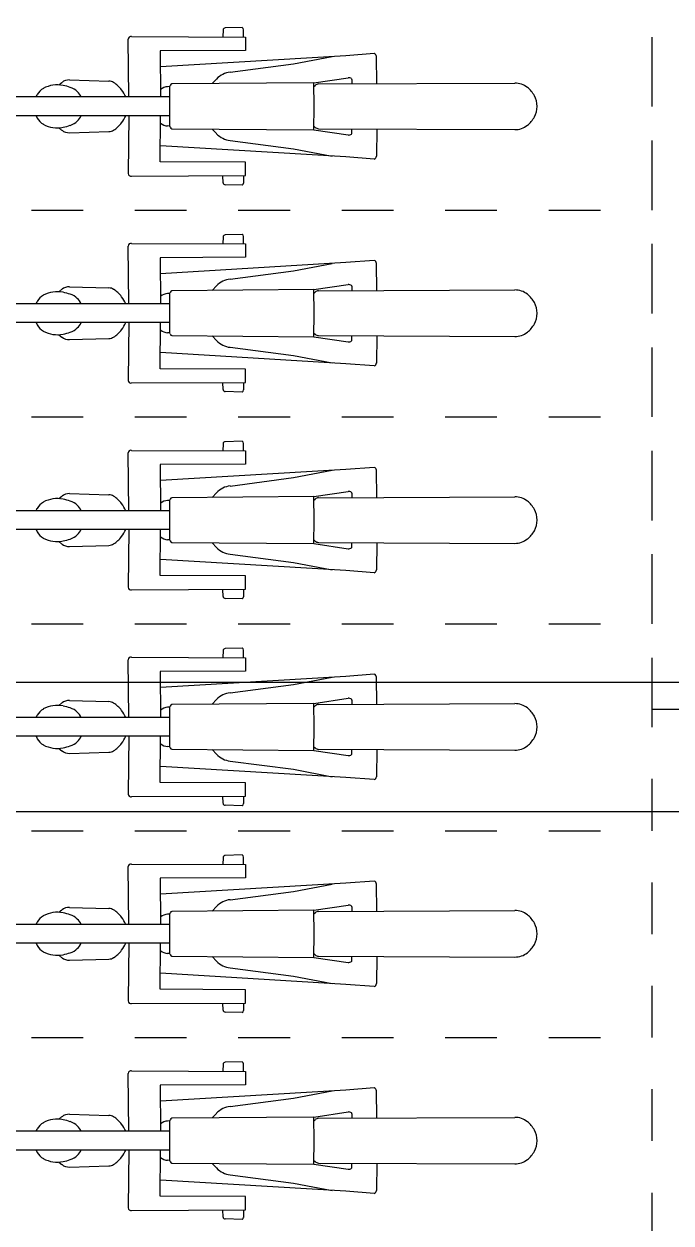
# Model space of a CAD drawing. Header units: metres. Extents: x -35.6 to 33, y -21.5 to 5.9.
# Drawn here: x 15.038 to 16.288, y -6.782 to -4.463 of the extents above; entities that cross this region are included whole.
import ezdxf

# ---------------------------------------------------------------- set-up
doc = ezdxf.new("R2010")
doc.units = ezdxf.units.M
doc.linetypes.add('_Verdeckte Linien_', pattern=[0.15, 0.1, -0.05])
for name, color, linetype, lineweight in [('A-____-____-DIMS', 7, 'Continuous', 5), ('A-____-____-DIMS-50', 7, 'Continuous', 5), ('A-DETL-GENF-HDLN', 7, '_Verdeckte Linien_', 9), ('A-DETL-GENF-OTLN', 7, 'Continuous', 9), ('C-PRKG-____-HDLN', 7, '_Verdeckte Linien_', 9), ('C-PRKG-____-OTLN', 7, 'Continuous', 9)]:
    doc.layers.add(name, color=color, linetype=linetype, lineweight=lineweight)
doc.styles.add('Arial', font='arial.ttf', dxfattribs={"height": 0.1})
doc.dimstyles.new('SUB_Rohbau_fein_1', dxfattribs={"dimscale": 0.3048, "dimtxt": 0.102026, "dimasz": 0.246063, "dimexe": 0.164042, "dimexo": 0.0625, "dimgap": 0.123031, "dimtad": 1, "dimrnd": 0.005, "dimzin": 0, "dimdsep": 46, "dimtxsty": 'Arial', "dimblk1": 'OBLIQUE', "dimblk2": 'OBLIQUE', "dimsah": 1, "dimcen": 0.09, "dimazin": 0, "dimtfac": 1, "dimtdec": 4, "dimtix": 1, "dimtmove": 0, "dimatfit": 3, "dimfxl": 0.164042, "dimfxlon": 1, "dimtvp": 1, "dimtfill": 1, "dimtolj": 1, "dimtzin": 0, "dimarcsym": 2})

# ---------------------------------------------------------------- blocks, each defined once
blk = doc.blocks.new('Fahrradstellplatz - Fahrradstellplatz-23804277--01_UG_OK_FFB_AF_ru')
at = {"layer": 'A-DETL-GENF-HDLN', "color": 253, "true_color": 0x999999}
for p, q in [((2.4, 0), (2.4, -2)), ((2.4, 0), (2.4, -2)), ((2.8, 0), (2.8, -2)), ((2.8, 0), (2.8, -2)), ((3.2, 0), (3.2, -2)), ((3.2, 0), (3.2, -2)), ((3.6, 0), (3.6, -2)), ((3.6, 0), (3.6, -2)), ((4, 0), (4, -2)), ((4, 0), (4, -2)), ((2, -2), (2.4, -2)), ((2.4, -2), (2.8, -2)), ((2.8, -2), (3.2, -2)), ((3.2, -2), (3.6, -2)), ((3.6, -2), (4, -2)), ((4, -2), (4.4, -2))]:
    blk.add_line(p, q, dxfattribs=at)
at = {"layer": 'A-DETL-GENF-OTLN', "color": 253, "true_color": 0x999999}
for p, q in [((2.1825, -1.0675), (2.1825, -0.478)), ((2.2187, -1.0675), (2.2187, -0.478)), ((2.5825, -1.0675), (2.5825, -0.478)), ((2.6187, -1.0675), (2.6187, -0.478)), ((2.9825, -1.0675), (2.9825, -0.478)), ((3.0187, -1.0675), (3.0187, -0.478)), ((3.3825, -1.0675), (3.3825, -0.478)), ((3.4187, -1.0675), (3.4187, -0.478)), ((3.7825, -1.0675), (3.7825, -0.478)), ((3.8187, -1.0675), (3.8187, -0.478)), ((4.1825, -1.0675), (4.1825, -0.478)), ((4.2187, -1.0675), (4.2187, -0.478)), ((2.1825, -0.809), (2.1779, -0.8114)), ((2.2187, -0.809), (2.2233, -0.8114)), ((2.5825, -0.809), (2.5779, -0.8114)), ((2.6187, -0.809), (2.6233, -0.8114)), ((2.9825, -0.809), (2.9779, -0.8114)), ((3.0187, -0.809), (3.0233, -0.8114)), ((3.3825, -0.809), (3.3779, -0.8114)), ((3.4187, -0.809), (3.4233, -0.8114)), ((3.7825, -0.809), (3.7779, -0.8114)), ((3.8187, -0.809), (3.8233, -0.8114)), ((4.1825, -0.809), (4.1779, -0.8114)), ((4.2187, -0.809), (4.2233, -0.8114)), ((2.1591, -0.8532), (2.1542, -0.8592)), ((2.2421, -0.8532), (2.247, -0.8592)), ((2.5591, -0.8532), (2.5542, -0.8592)), ((2.6421, -0.8532), (2.647, -0.8592)), ((2.9591, -0.8532), (2.9542, -0.8592)), ((3.0421, -0.8532), (3.047, -0.8592)), ((3.3591, -0.8532), (3.3542, -0.8592)), ((3.4421, -0.8532), (3.447, -0.8592)), ((3.7591, -0.8532), (3.7542, -0.8592)), ((3.8421, -0.8532), (3.847, -0.8592)), ((4.1591, -0.8532), (4.1542, -0.8592)), ((4.2421, -0.8532), (4.247, -0.8592)), ((2.1495, -0.8735), (2.1517, -0.95)), ((2.2517, -0.8735), (2.2495, -0.95)), ((2.5495, -0.8735), (2.5517, -0.95)), ((2.6517, -0.8735), (2.6495, -0.95)), ((2.9495, -0.8735), (2.9517, -0.95)), ((3.0517, -0.8735), (3.0495, -0.95)), ((3.3495, -0.8735), (3.3517, -0.95)), ((3.4517, -0.8735), (3.4495, -0.95)), ((3.7495, -0.8735), (3.7517, -0.95)), ((3.8517, -0.8735), (3.8495, -0.95)), ((4.1495, -0.8735), (4.1517, -0.95)), ((4.2517, -0.8735), (4.2495, -0.95)), ((2.0658, -0.9937), (2.0667, -1.2142)), ((2.1825, -0.9883), (2.0707, -0.9872)), ((2.2187, -0.9883), (2.3305, -0.9872)), ((2.3354, -0.9937), (2.3345, -1.2142)), ((2.4658, -0.9937), (2.4667, -1.2142)), ((2.5825, -0.9883), (2.4707, -0.9872)), ((2.6187, -0.9883), (2.7305, -0.9872)), ((2.7354, -0.9937), (2.7345, -1.2142)), ((2.8658, -0.9937), (2.8667, -1.2142)), ((2.9825, -0.9883), (2.8707, -0.9872)), ((3.0187, -0.9883), (3.1305, -0.9872)), ((3.1354, -0.9937), (3.1345, -1.2142)), ((3.2658, -0.9937), (3.2667, -1.2142)), ((3.3825, -0.9883), (3.2707, -0.9872)), ((3.4187, -0.9883), (3.5305, -0.9872)), ((3.5354, -0.9937), (3.5345, -1.2142)), ((3.6658, -0.9937), (3.6667, -1.2142)), ((3.7825, -0.9883), (3.6707, -0.9872)), ((3.8187, -0.9883), (3.9305, -0.9872)), ((3.9354, -0.9937), (3.9345, -1.2142)), ((4.0658, -0.9937), (4.0667, -1.2142)), ((4.1825, -0.9883), (4.0707, -0.9872)), ((4.2187, -0.9883), (4.3305, -0.9872)), ((4.3354, -0.9937), (4.3345, -1.2142)), ((2.0925, -1.2142), (2.0933, -1.049)), ((2.0933, -1.049), (2.1825, -1.0497)), ((2.1028, -1.408), (2.1243, -1.0493)), ((2.1624, -1.0675), (2.1627, -1.0634)), ((2.3079, -1.049), (2.2187, -1.0497)), ((2.2387, -1.0675), (2.2385, -1.0634)), ((2.2984, -1.408), (2.2769, -1.0493)), ((2.3087, -1.2142), (2.3079, -1.049)), ((2.4925, -1.2142), (2.4933, -1.049)), ((2.4933, -1.049), (2.5825, -1.0497)), ((2.5028, -1.408), (2.5243, -1.0493)), ((2.5624, -1.0675), (2.5627, -1.0634)), ((2.7079, -1.049), (2.6187, -1.0497)), ((2.6387, -1.0675), (2.6385, -1.0634)), ((2.6984, -1.408), (2.6769, -1.0493)), ((2.7087, -1.2142), (2.7079, -1.049)), ((2.8925, -1.2142), (2.8933, -1.049)), ((2.8933, -1.049), (2.9825, -1.0497)), ((2.9028, -1.408), (2.9243, -1.0493)), ((2.9624, -1.0675), (2.9627, -1.0634)), ((3.1079, -1.049), (3.0187, -1.0497)), ((3.0387, -1.0675), (3.0385, -1.0634)), ((3.0984, -1.408), (3.0769, -1.0493)), ((3.1087, -1.2142), (3.1079, -1.049)), ((3.2925, -1.2142), (3.2933, -1.049)), ((3.2933, -1.049), (3.3825, -1.0497)), ((3.3028, -1.408), (3.3243, -1.0493)), ((3.3624, -1.0675), (3.3627, -1.0634)), ((3.5079, -1.049), (3.4187, -1.0497)), ((3.4387, -1.0675), (3.4385, -1.0634)), ((3.4984, -1.408), (3.4769, -1.0493)), ((3.5087, -1.2142), (3.5079, -1.049)), ((3.6925, -1.2142), (3.6933, -1.049)), ((3.6933, -1.049), (3.7825, -1.0497)), ((3.7028, -1.408), (3.7243, -1.0493)), ((3.7624, -1.0675), (3.7627, -1.0634)), ((3.9079, -1.049), (3.8187, -1.0497)), ((3.8387, -1.0675), (3.8385, -1.0634)), ((3.8984, -1.408), (3.8769, -1.0493)), ((3.9087, -1.2142), (3.9079, -1.049)), ((4.0925, -1.2142), (4.0933, -1.049)), ((4.0933, -1.049), (4.1825, -1.0497)), ((4.1028, -1.408), (4.1243, -1.0493)), ((4.1624, -1.0675), (4.1627, -1.0634)), ((4.3079, -1.049), (4.2187, -1.0497)), ((4.2387, -1.0675), (4.2385, -1.0634)), ((4.2984, -1.408), (4.2769, -1.0493)), ((4.3087, -1.2142), (4.3079, -1.049)), ((2.1573, -1.0716), (2.155, -1.3458)), ((2.1604, -1.0681), (2.1621, -1.0675)), ((2.1621, -1.0675), (2.2006, -1.0674)), ((2.2006, -1.0674), (2.2391, -1.0675)), ((2.2391, -1.0675), (2.2408, -1.0681)), ((2.2462, -1.3458), (2.2439, -1.0716)), ((2.5573, -1.0716), (2.555, -1.3458)), ((2.5604, -1.0681), (2.5621, -1.0675)), ((2.5621, -1.0675), (2.6006, -1.0674)), ((2.6006, -1.0674), (2.6391, -1.0675)), ((2.6391, -1.0675), (2.6408, -1.0681)), ((2.6462, -1.3458), (2.6439, -1.0716)), ((2.9573, -1.0716), (2.955, -1.3458)), ((2.9604, -1.0681), (2.9621, -1.0675)), ((2.9621, -1.0675), (3.0006, -1.0674)), ((3.0006, -1.0674), (3.0391, -1.0675)), ((3.0391, -1.0675), (3.0408, -1.0681)), ((3.0462, -1.3458), (3.0439, -1.0716)), ((3.3573, -1.0716), (3.355, -1.3458)), ((3.3604, -1.0681), (3.3621, -1.0675)), ((3.3621, -1.0675), (3.4006, -1.0674)), ((3.4006, -1.0674), (3.4391, -1.0675)), ((3.4391, -1.0675), (3.4408, -1.0681)), ((3.4462, -1.3458), (3.4439, -1.0716)), ((3.7573, -1.0716), (3.755, -1.3458)), ((3.7604, -1.0681), (3.7621, -1.0675)), ((3.7621, -1.0675), (3.8006, -1.0674)), ((3.8006, -1.0674), (3.8391, -1.0675)), ((3.8391, -1.0675), (3.8408, -1.0681)), ((3.8462, -1.3458), (3.8439, -1.0716)), ((4.1573, -1.0716), (4.155, -1.3458)), ((4.1604, -1.0681), (4.1621, -1.0675)), ((4.1621, -1.0675), (4.2006, -1.0674)), ((4.2006, -1.0674), (4.2391, -1.0675)), ((4.2391, -1.0675), (4.2408, -1.0681)), ((4.2462, -1.3458), (4.2439, -1.0716)), ((2.1567, -1.1498), (2.1478, -1.1579)), ((2.2445, -1.1498), (2.2534, -1.1579)), ((2.5567, -1.1498), (2.5478, -1.1579)), ((2.6445, -1.1498), (2.6534, -1.1579)), ((2.9567, -1.1498), (2.9478, -1.1579)), ((3.0445, -1.1498), (3.0534, -1.1579)), ((3.3567, -1.1498), (3.3478, -1.1579)), ((3.4445, -1.1498), (3.4534, -1.1579)), ((3.7567, -1.1498), (3.7478, -1.1579)), ((3.8445, -1.1498), (3.8534, -1.1579)), ((4.1567, -1.1498), (4.1478, -1.1579)), ((4.2445, -1.1498), (4.2534, -1.1579)), ((2.0482, -1.2074), (2.0491, -1.1747)), ((2.0529, -1.1705), (2.0665, -1.1702)), ((2.3483, -1.1705), (2.3347, -1.1702)), ((2.353, -1.2074), (2.3521, -1.1747)), ((2.4482, -1.2074), (2.4491, -1.1747)), ((2.4529, -1.1705), (2.4665, -1.1702)), ((2.7483, -1.1705), (2.7347, -1.1702)), ((2.753, -1.2074), (2.7521, -1.1747)), ((2.8482, -1.2074), (2.8491, -1.1747)), ((2.8529, -1.1705), (2.8665, -1.1702)), ((3.1483, -1.1705), (3.1347, -1.1702)), ((3.153, -1.2074), (3.1521, -1.1747)), ((3.2482, -1.2074), (3.2491, -1.1747)), ((3.2529, -1.1705), (3.2665, -1.1702)), ((3.5483, -1.1705), (3.5347, -1.1702)), ((3.553, -1.2074), (3.5521, -1.1747)), ((3.6482, -1.2074), (3.6491, -1.1747)), ((3.6529, -1.1705), (3.6665, -1.1702)), ((3.9483, -1.1705), (3.9347, -1.1702)), ((3.953, -1.2074), (3.9521, -1.1747)), ((4.0482, -1.2074), (4.0491, -1.1747)), ((4.0529, -1.1705), (4.0665, -1.1702)), ((4.3483, -1.1705), (4.3347, -1.1702)), ((4.353, -1.2074), (4.3521, -1.1747)), ((2.1347, -1.1845), (2.1186, -1.3065)), ((2.2664, -1.1845), (2.2826, -1.3065)), ((2.5347, -1.1845), (2.5186, -1.3065)), ((2.6664, -1.1845), (2.6826, -1.3065)), ((2.9347, -1.1845), (2.9186, -1.3065)), ((3.0664, -1.1845), (3.0826, -1.3065)), ((3.3347, -1.1845), (3.3186, -1.3065)), ((3.4664, -1.1845), (3.4826, -1.3065)), ((3.7347, -1.1845), (3.7186, -1.3065)), ((3.8664, -1.1845), (3.8826, -1.3065)), ((4.1347, -1.1845), (4.1186, -1.3065)), ((4.2664, -1.1845), (4.2826, -1.3065)), ((2.0666, -1.2102), (2.0523, -1.21)), ((2.0667, -1.2142), (2.0925, -1.2142)), ((2.3345, -1.2142), (2.3087, -1.2142)), ((2.3345, -1.2102), (2.3489, -1.21)), ((2.4666, -1.2102), (2.4523, -1.21)), ((2.4667, -1.2142), (2.4925, -1.2142)), ((2.7345, -1.2142), (2.7087, -1.2142)), ((2.7345, -1.2102), (2.7489, -1.21)), ((2.8666, -1.2102), (2.8523, -1.21)), ((2.8667, -1.2142), (2.8925, -1.2142)), ((3.1345, -1.2142), (3.1087, -1.2142)), ((3.1345, -1.2102), (3.1489, -1.21)), ((3.2666, -1.2102), (3.2523, -1.21)), ((3.2667, -1.2142), (3.2925, -1.2142)), ((3.5345, -1.2142), (3.5087, -1.2142)), ((3.5345, -1.2102), (3.5489, -1.21)), ((3.6666, -1.2102), (3.6523, -1.21)), ((3.6667, -1.2142), (3.6925, -1.2142)), ((3.9345, -1.2142), (3.9087, -1.2142)), ((3.9345, -1.2102), (3.9489, -1.21)), ((4.0666, -1.2102), (4.0523, -1.21)), ((4.0667, -1.2142), (4.0925, -1.2142)), ((4.3345, -1.2142), (4.3087, -1.2142)), ((4.3345, -1.2102), (4.3489, -1.21)), ((2.1186, -1.3065), (2.1044, -1.3816)), ((2.2826, -1.3065), (2.2968, -1.3816)), ((2.5186, -1.3065), (2.5044, -1.3816)), ((2.6826, -1.3065), (2.6968, -1.3816)), ((2.9186, -1.3065), (2.9044, -1.3816)), ((3.0826, -1.3065), (3.0968, -1.3816)), ((3.3186, -1.3065), (3.3044, -1.3816)), ((3.4826, -1.3065), (3.4968, -1.3816)), ((3.7186, -1.3065), (3.7044, -1.3816)), ((3.8826, -1.3065), (3.8968, -1.3816)), ((4.1186, -1.3065), (4.1044, -1.3816)), ((4.2826, -1.3065), (4.2968, -1.3816)), ((2.155, -1.3458), (2.1452, -1.4123)), ((2.155, -1.3458), (2.2006, -1.3465)), ((2.1573, -1.3551), (2.1556, -1.7345)), ((2.1623, -1.3459), (2.16, -1.3486)), ((2.2006, -1.3465), (2.2462, -1.3458)), ((2.2389, -1.3459), (2.2411, -1.3486)), ((2.2439, -1.3551), (2.2456, -1.7345)), ((2.2462, -1.3458), (2.256, -1.4123)), ((2.555, -1.3458), (2.5452, -1.4123)), ((2.555, -1.3458), (2.6006, -1.3465)), ((2.5573, -1.3551), (2.5556, -1.7345)), ((2.5623, -1.3459), (2.56, -1.3486)), ((2.6006, -1.3465), (2.6462, -1.3458)), ((2.6389, -1.3459), (2.6411, -1.3486)), ((2.6439, -1.3551), (2.6456, -1.7345)), ((2.6462, -1.3458), (2.656, -1.4123)), ((2.955, -1.3458), (2.9452, -1.4123)), ((2.955, -1.3458), (3.0006, -1.3465)), ((2.9573, -1.3551), (2.9556, -1.7345)), ((2.9623, -1.3459), (2.96, -1.3486)), ((3.0006, -1.3465), (3.0462, -1.3458)), ((3.0389, -1.3459), (3.0411, -1.3486)), ((3.0439, -1.3551), (3.0456, -1.7345)), ((3.0462, -1.3458), (3.056, -1.4123)), ((3.355, -1.3458), (3.3452, -1.4123)), ((3.355, -1.3458), (3.4006, -1.3465)), ((3.3573, -1.3551), (3.3556, -1.7345)), ((3.3623, -1.3459), (3.36, -1.3486)), ((3.4006, -1.3465), (3.4462, -1.3458)), ((3.4389, -1.3459), (3.4411, -1.3486)), ((3.4439, -1.3551), (3.4456, -1.7345)), ((3.4462, -1.3458), (3.456, -1.4123)), ((3.755, -1.3458), (3.7452, -1.4123)), ((3.755, -1.3458), (3.8006, -1.3465)), ((3.7573, -1.3551), (3.7556, -1.7345)), ((3.7623, -1.3459), (3.76, -1.3486)), ((3.8006, -1.3465), (3.8462, -1.3458)), ((3.8389, -1.3459), (3.8411, -1.3486)), ((3.8439, -1.3551), (3.8456, -1.7345)), ((3.8462, -1.3458), (3.856, -1.4123)), ((4.155, -1.3458), (4.1452, -1.4123)), ((4.155, -1.3458), (4.2006, -1.3465)), ((4.1573, -1.3551), (4.1556, -1.7345)), ((4.1623, -1.3459), (4.16, -1.3486)), ((4.2006, -1.3465), (4.2462, -1.3458)), ((4.2389, -1.3459), (4.2411, -1.3486)), ((4.2439, -1.3551), (4.2456, -1.7345)), ((4.2462, -1.3458), (4.256, -1.4123)), ((2.0987, -1.4626), (2.1028, -1.408)), ((2.3025, -1.4626), (2.2984, -1.408)), ((2.4987, -1.4626), (2.5028, -1.408)), ((2.7025, -1.4626), (2.6984, -1.408)), ((2.8987, -1.4626), (2.9028, -1.408)), ((3.1025, -1.4626), (3.0984, -1.408)), ((3.2987, -1.4626), (3.3028, -1.408)), ((3.5025, -1.4626), (3.4984, -1.408)), ((3.6987, -1.4626), (3.7028, -1.408)), ((3.9025, -1.4626), (3.8984, -1.408)), ((4.0987, -1.4626), (4.1028, -1.408)), ((4.3025, -1.4626), (4.2984, -1.408)), ((2.1486, -1.4194), (2.157, -1.4194)), ((2.2526, -1.4194), (2.2442, -1.4194)), ((2.5486, -1.4194), (2.557, -1.4194)), ((2.6526, -1.4194), (2.6442, -1.4194)), ((2.9486, -1.4194), (2.957, -1.4194)), ((3.0526, -1.4194), (3.0442, -1.4194)), ((3.3486, -1.4194), (3.357, -1.4194)), ((3.4526, -1.4194), (3.4442, -1.4194)), ((3.7486, -1.4194), (3.757, -1.4194)), ((3.8526, -1.4194), (3.8442, -1.4194)), ((4.1486, -1.4194), (4.157, -1.4194)), ((4.2526, -1.4194), (4.2442, -1.4194)), ((2.1568, -1.4679), (2.1043, -1.4669)), ((2.2444, -1.4679), (2.2969, -1.4669)), ((2.5568, -1.4679), (2.5043, -1.4669)), ((2.6444, -1.4679), (2.6969, -1.4669)), ((2.9568, -1.4679), (2.9043, -1.4669)), ((3.0444, -1.4679), (3.0969, -1.4669)), ((3.3568, -1.4679), (3.3043, -1.4669)), ((3.4444, -1.4679), (3.4969, -1.4669)), ((3.7568, -1.4679), (3.7043, -1.4669)), ((3.8444, -1.4679), (3.8969, -1.4669)), ((4.1568, -1.4679), (4.1043, -1.4669)), ((4.2444, -1.4679), (4.2969, -1.4669))]:
    blk.add_line(p, q, dxfattribs=at)
for centre, radius, start, end in [((2.1914, -0.8372), 0.0291, 117.6438, 151.2706), ((2.2097, -0.8372), 0.0291, 28.7294, 62.3562), ((2.5914, -0.8372), 0.0291, 117.6438, 151.2706), ((2.6097, -0.8372), 0.0291, 28.7294, 62.3562), ((2.9914, -0.8372), 0.0291, 117.6438, 151.2706), ((3.0097, -0.8372), 0.0291, 28.7294, 62.3562), ((3.3914, -0.8372), 0.0291, 117.6438, 151.2706), ((3.4097, -0.8372), 0.0291, 28.7294, 62.3562), ((3.7914, -0.8372), 0.0291, 117.6438, 151.2706), ((3.8097, -0.8372), 0.0291, 28.7294, 62.3562), ((4.1914, -0.8372), 0.0291, 117.6438, 151.2706), ((4.2097, -0.8372), 0.0291, 28.7294, 62.3562), ((2.2151, -0.8501), 0.0561, 151.2706, 191.4914), ((2.1861, -0.8501), 0.0561, 348.5086, 28.7294), ((2.6151, -0.8501), 0.0561, 151.2706, 191.4914), ((2.5861, -0.8501), 0.0561, 348.5086, 28.7294), ((3.0151, -0.8501), 0.0561, 151.2706, 191.4914), ((2.9861, -0.8501), 0.0561, 348.5086, 28.7294), ((3.4151, -0.8501), 0.0561, 151.2706, 191.4914), ((3.3861, -0.8501), 0.0561, 348.5086, 28.7294), ((3.8151, -0.8501), 0.0561, 151.2706, 191.4914), ((3.7861, -0.8501), 0.0561, 348.5086, 28.7294), ((4.2151, -0.8501), 0.0561, 151.2706, 191.4914), ((4.1861, -0.8501), 0.0561, 348.5086, 28.7294), ((2.1712, -0.8728), 0.0217, 141.3143, 181.7839), ((2.271, -0.8388), 0.1131, 191.4914, 198.8121), ((2.1986, -0.8634), 0.0367, 198.8121, 223.6761), ((2.2026, -0.8634), 0.0367, 316.3239, 341.1879), ((2.1302, -0.8388), 0.1131, 341.1879, 348.5086), ((2.23, -0.8728), 0.0217, 358.2161, 38.6857), ((2.5712, -0.8728), 0.0217, 141.3143, 181.7839), ((2.671, -0.8388), 0.1131, 191.4914, 198.8121), ((2.5986, -0.8634), 0.0367, 198.8121, 223.6761), ((2.6026, -0.8634), 0.0367, 316.3239, 341.1879), ((2.5302, -0.8388), 0.1131, 341.1879, 348.5086), ((2.63, -0.8728), 0.0217, 358.2161, 38.6857), ((2.9712, -0.8728), 0.0217, 141.3143, 181.7839), ((3.071, -0.8388), 0.1131, 191.4914, 198.8121), ((2.9986, -0.8634), 0.0367, 198.8121, 223.6761), ((3.0026, -0.8634), 0.0367, 316.3239, 341.1879), ((2.9302, -0.8388), 0.1131, 341.1879, 348.5086), ((3.03, -0.8728), 0.0217, 358.2161, 38.6857), ((3.3712, -0.8728), 0.0217, 141.3143, 181.7839), ((3.471, -0.8388), 0.1131, 191.4914, 198.8121), ((3.3986, -0.8634), 0.0367, 198.8121, 223.6761), ((3.4026, -0.8634), 0.0367, 316.3239, 341.1879), ((3.3302, -0.8388), 0.1131, 341.1879, 348.5086), ((3.43, -0.8728), 0.0217, 358.2161, 38.6857), ((3.7712, -0.8728), 0.0217, 141.3143, 181.7839), ((3.871, -0.8388), 0.1131, 191.4914, 198.8121), ((3.7986, -0.8634), 0.0367, 198.8121, 223.6761), ((3.8026, -0.8634), 0.0367, 316.3239, 341.1879), ((3.7302, -0.8388), 0.1131, 341.1879, 348.5086), ((3.83, -0.8728), 0.0217, 358.2161, 38.6857), ((4.1712, -0.8728), 0.0217, 141.3143, 181.7839), ((4.271, -0.8388), 0.1131, 191.4914, 198.8121), ((4.1986, -0.8634), 0.0367, 198.8121, 223.6761), ((4.2026, -0.8634), 0.0367, 316.3239, 341.1879), ((4.1302, -0.8388), 0.1131, 341.1879, 348.5086), ((4.23, -0.8728), 0.0217, 358.2161, 38.6857), ((2.1961, -0.8658), 0.0333, 223.6761, 245.8489), ((2.2051, -0.8658), 0.0333, 294.1511, 316.3239), ((2.5961, -0.8658), 0.0333, 223.6761, 245.8489), ((2.6051, -0.8658), 0.0333, 294.1511, 316.3239), ((2.9961, -0.8658), 0.0333, 223.6761, 245.8489), ((3.0051, -0.8658), 0.0333, 294.1511, 316.3239), ((3.3961, -0.8658), 0.0333, 223.6761, 245.8489), ((3.4051, -0.8658), 0.0333, 294.1511, 316.3239), ((3.7961, -0.8658), 0.0333, 223.6761, 245.8489), ((3.8051, -0.8658), 0.0333, 294.1511, 316.3239), ((4.1961, -0.8658), 0.0333, 223.6761, 245.8489), ((4.2051, -0.8658), 0.0333, 294.1511, 316.3239), ((2.1693, -0.9495), 0.0176, 181.6619, 212.4932), ((2.2319, -0.9495), 0.0176, 327.5068, 358.3381), ((2.5693, -0.9495), 0.0176, 181.6619, 212.4932), ((2.6319, -0.9495), 0.0176, 327.5068, 358.3381), ((2.9693, -0.9495), 0.0176, 181.6619, 212.4932), ((3.0319, -0.9495), 0.0176, 327.5068, 358.3381), ((3.3693, -0.9495), 0.0176, 181.6619, 212.4932), ((3.4319, -0.9495), 0.0176, 327.5068, 358.3381), ((3.7693, -0.9495), 0.0176, 181.6619, 212.4932), ((3.8319, -0.9495), 0.0176, 327.5068, 358.3381), ((4.1693, -0.9495), 0.0176, 181.6619, 212.4932), ((4.2319, -0.9495), 0.0176, 327.5068, 358.3381), ((2.2028, -0.9281), 0.0574, 212.4932, 233.4981), ((2.1984, -0.9281), 0.0574, 306.5019, 327.5068), ((2.6028, -0.9281), 0.0574, 212.4932, 233.4981), ((2.5984, -0.9281), 0.0574, 306.5019, 327.5068), ((3.0028, -0.9281), 0.0574, 212.4932, 233.4981), ((2.9984, -0.9281), 0.0574, 306.5019, 327.5068), ((3.4028, -0.9281), 0.0574, 212.4932, 233.4981), ((3.3984, -0.9281), 0.0574, 306.5019, 327.5068), ((3.8028, -0.9281), 0.0574, 212.4932, 233.4981), ((3.7984, -0.9281), 0.0574, 306.5019, 327.5068), ((4.2028, -0.9281), 0.0574, 212.4932, 233.4981), ((4.1984, -0.9281), 0.0574, 306.5019, 327.5068), ((2.0706, -0.9923), 0.00508, 89.4468, 195.7821), ((2.2288, -0.893), 0.1011, 233.4981, 242.7387), ((2.1724, -0.893), 0.1011, 297.2613, 306.5019), ((2.3305, -0.9923), 0.00508, 344.2179, 90.5532), ((2.4706, -0.9923), 0.00508, 89.4468, 195.7821), ((2.6288, -0.893), 0.1011, 233.4981, 242.7387), ((2.5724, -0.893), 0.1011, 297.2613, 306.5019), ((2.7305, -0.9923), 0.00508, 344.2179, 90.5532), ((2.8706, -0.9923), 0.00508, 89.4468, 195.7821), ((3.0288, -0.893), 0.1011, 233.4981, 242.7387), ((2.9724, -0.893), 0.1011, 297.2613, 306.5019), ((3.1305, -0.9923), 0.00508, 344.2179, 90.5532), ((3.2706, -0.9923), 0.00508, 89.4468, 195.7821), ((3.4288, -0.893), 0.1011, 233.4981, 242.7387), ((3.3724, -0.893), 0.1011, 297.2613, 306.5019), ((3.5305, -0.9923), 0.00508, 344.2179, 90.5532), ((3.6706, -0.9923), 0.00508, 89.4468, 195.7821), ((3.8288, -0.893), 0.1011, 233.4981, 242.7387), ((3.7724, -0.893), 0.1011, 297.2613, 306.5019), ((3.9305, -0.9923), 0.00508, 344.2179, 90.5532), ((4.0706, -0.9923), 0.00508, 89.4468, 195.7821), ((4.2288, -0.893), 0.1011, 233.4981, 242.7387), ((4.1724, -0.893), 0.1011, 297.2613, 306.5019), ((4.3305, -0.9923), 0.00508, 344.2179, 90.5532), ((2.1854, -1.0646), 0.0228, 138.7676, 176.9501), ((2.2158, -1.0646), 0.0228, 3.0499, 41.2324), ((2.5854, -1.0646), 0.0228, 138.7676, 176.9501), ((2.6158, -1.0646), 0.0228, 3.0499, 41.2324), ((2.9854, -1.0646), 0.0228, 138.7676, 176.9501), ((3.0158, -1.0646), 0.0228, 3.0499, 41.2324), ((3.3854, -1.0646), 0.0228, 138.7676, 176.9501), ((3.4158, -1.0646), 0.0228, 3.0499, 41.2324), ((3.7854, -1.0646), 0.0228, 138.7676, 176.9501), ((3.8158, -1.0646), 0.0228, 3.0499, 41.2324), ((4.1854, -1.0646), 0.0228, 138.7676, 176.9501), ((4.2158, -1.0646), 0.0228, 3.0499, 41.2324), ((2.162, -1.0727), 0.00483, 109.8743, 166.7404), ((2.2392, -1.0727), 0.00483, 13.2596, 70.1257), ((2.562, -1.0727), 0.00483, 109.8743, 166.7404), ((2.6392, -1.0727), 0.00483, 13.2596, 70.1257), ((2.962, -1.0727), 0.00483, 109.8743, 166.7404), ((3.0392, -1.0727), 0.00483, 13.2596, 70.1257), ((3.362, -1.0727), 0.00483, 109.8743, 166.7404), ((3.4392, -1.0727), 0.00483, 13.2596, 70.1257), ((3.762, -1.0727), 0.00483, 109.8743, 166.7404), ((3.8392, -1.0727), 0.00483, 13.2596, 70.1257), ((4.162, -1.0727), 0.00483, 109.8743, 166.7404), ((4.2392, -1.0727), 0.00483, 13.2596, 70.1257), ((2.1758, -1.1882), 0.0413, 132.7557, 174.7793), ((2.2254, -1.1882), 0.0413, 5.2207, 47.2443), ((2.5758, -1.1882), 0.0413, 132.7557, 174.7793), ((2.6254, -1.1882), 0.0413, 5.2207, 47.2443), ((2.9758, -1.1882), 0.0413, 132.7557, 174.7793), ((3.0254, -1.1882), 0.0413, 5.2207, 47.2443), ((3.3758, -1.1882), 0.0413, 132.7557, 174.7793), ((3.4254, -1.1882), 0.0413, 5.2207, 47.2443), ((3.7758, -1.1882), 0.0413, 132.7557, 174.7793), ((3.8254, -1.1882), 0.0413, 5.2207, 47.2443), ((4.1758, -1.1882), 0.0413, 132.7557, 174.7793), ((4.2254, -1.1882), 0.0413, 5.2207, 47.2443), ((2.0535, -1.1749), 0.00438, 98.4939, 178.3256), ((2.3477, -1.1749), 0.00438, 1.6744, 81.5061), ((2.4535, -1.1749), 0.00438, 98.4939, 178.3256), ((2.7477, -1.1749), 0.00438, 1.6744, 81.5061), ((2.8535, -1.1749), 0.00438, 98.4939, 178.3256), ((3.1477, -1.1749), 0.00438, 1.6744, 81.5061), ((3.2535, -1.1749), 0.00438, 98.4939, 178.3256), ((3.5477, -1.1749), 0.00438, 1.6744, 81.5061), ((3.6535, -1.1749), 0.00438, 98.4939, 178.3256), ((3.9477, -1.1749), 0.00438, 1.6744, 81.5061), ((4.0535, -1.1749), 0.00438, 98.4939, 178.3256), ((4.3477, -1.1749), 0.00438, 1.6744, 81.5061), ((2.0524, -1.2054), 0.00464, 205.5141, 269.5308), ((2.3488, -1.2054), 0.00464, 270.4692, 334.4859), ((2.4524, -1.2054), 0.00464, 205.5141, 269.5308), ((2.7488, -1.2054), 0.00464, 270.4692, 334.4859), ((2.8524, -1.2054), 0.00464, 205.5141, 269.5308), ((3.1488, -1.2054), 0.00464, 270.4692, 334.4859), ((3.2524, -1.2054), 0.00464, 205.5141, 269.5308), ((3.5488, -1.2054), 0.00464, 270.4692, 334.4859), ((3.6524, -1.2054), 0.00464, 205.5141, 269.5308), ((3.9488, -1.2054), 0.00464, 270.4692, 334.4859), ((4.0524, -1.2054), 0.00464, 205.5141, 269.5308), ((4.3488, -1.2054), 0.00464, 270.4692, 334.4859), ((2.1689, -1.3562), 0.0117, 139.6093, 174.8866), ((2.2323, -1.3562), 0.0117, 5.1134, 40.3907), ((2.5689, -1.3562), 0.0117, 139.6093, 174.8866), ((2.6323, -1.3562), 0.0117, 5.1134, 40.3907), ((2.9689, -1.3562), 0.0117, 139.6093, 174.8866), ((3.0323, -1.3562), 0.0117, 5.1134, 40.3907), ((3.3689, -1.3562), 0.0117, 139.6093, 174.8866), ((3.4323, -1.3562), 0.0117, 5.1134, 40.3907), ((3.7689, -1.3562), 0.0117, 139.6093, 174.8866), ((3.8323, -1.3562), 0.0117, 5.1134, 40.3907), ((4.1689, -1.3562), 0.0117, 139.6093, 174.8866), ((4.2323, -1.3562), 0.0117, 5.1134, 40.3907), ((2.1532, -1.4134), 0.00806, 171.6319, 220.4805), ((2.248, -1.4134), 0.00806, 319.5195, 8.3681), ((2.5532, -1.4134), 0.00806, 171.6319, 220.4805), ((2.648, -1.4134), 0.00806, 319.5195, 8.3681), ((2.9532, -1.4134), 0.00806, 171.6319, 220.4805), ((3.048, -1.4134), 0.00806, 319.5195, 8.3681), ((3.3532, -1.4134), 0.00806, 171.6319, 220.4805), ((3.448, -1.4134), 0.00806, 319.5195, 8.3681), ((3.7532, -1.4134), 0.00806, 171.6319, 220.4805), ((3.848, -1.4134), 0.00806, 319.5195, 8.3681), ((4.1532, -1.4134), 0.00806, 171.6319, 220.4805), ((4.248, -1.4134), 0.00806, 319.5195, 8.3681), ((2.1486, -1.4174), 0.00199, 220.4805, 270.7837), ((2.2526, -1.4174), 0.00199, 269.2163, 319.5195), ((2.5486, -1.4174), 0.00199, 220.4805, 270.7837), ((2.6526, -1.4174), 0.00199, 269.2163, 319.5195), ((2.9486, -1.4174), 0.00199, 220.4805, 270.7837), ((3.0526, -1.4174), 0.00199, 269.2163, 319.5195), ((3.3486, -1.4174), 0.00199, 220.4805, 270.7837), ((3.4526, -1.4174), 0.00199, 269.2163, 319.5195), ((3.7486, -1.4174), 0.00199, 220.4805, 270.7837), ((3.8526, -1.4174), 0.00199, 269.2163, 319.5195), ((4.1486, -1.4174), 0.00199, 220.4805, 270.7837), ((4.2526, -1.4174), 0.00199, 269.2163, 319.5195), ((2.1045, -1.4608), 0.00606, 196.7999, 268.9063), ((2.2967, -1.4608), 0.00606, 271.0937, 343.2001), ((2.5045, -1.4608), 0.00606, 196.7999, 268.9063), ((2.6967, -1.4608), 0.00606, 271.0937, 343.2001), ((2.9045, -1.4608), 0.00606, 196.7999, 268.9063), ((3.0967, -1.4608), 0.00606, 271.0937, 343.2001), ((3.3045, -1.4608), 0.00606, 196.7999, 268.9063), ((3.4967, -1.4608), 0.00606, 271.0937, 343.2001), ((3.7045, -1.4608), 0.00606, 196.7999, 268.9063), ((3.8967, -1.4608), 0.00606, 271.0937, 343.2001), ((4.1045, -1.4608), 0.00606, 196.7999, 268.9063), ((4.2967, -1.4608), 0.00606, 271.0937, 343.2001), ((2.1944, -1.7346), 0.0388, 179.7429, 218.4031), ((2.2068, -1.7346), 0.0388, 321.5969, 0.2571), ((2.5944, -1.7346), 0.0388, 179.7429, 218.4031), ((2.6068, -1.7346), 0.0388, 321.5969, 0.2571), ((2.9944, -1.7346), 0.0388, 179.7429, 218.4031), ((3.0068, -1.7346), 0.0388, 321.5969, 0.2571), ((3.3944, -1.7346), 0.0388, 179.7429, 218.4031), ((3.4068, -1.7346), 0.0388, 321.5969, 0.2571), ((3.7944, -1.7346), 0.0388, 179.7429, 218.4031), ((3.8068, -1.7346), 0.0388, 321.5969, 0.2571), ((4.1944, -1.7346), 0.0388, 179.7429, 218.4031), ((4.2068, -1.7346), 0.0388, 321.5969, 0.2571), ((2.2058, -1.7256), 0.0534, 218.4031, 241.1766), ((2.1954, -1.7256), 0.0534, 298.8234, 321.5969), ((2.6058, -1.7256), 0.0534, 218.4031, 241.1766), ((2.5954, -1.7256), 0.0534, 298.8234, 321.5969), ((3.0058, -1.7256), 0.0534, 218.4031, 241.1766), ((2.9954, -1.7256), 0.0534, 298.8234, 321.5969), ((3.4058, -1.7256), 0.0534, 218.4031, 241.1766), ((3.3954, -1.7256), 0.0534, 298.8234, 321.5969), ((3.8058, -1.7256), 0.0534, 218.4031, 241.1766), ((3.7954, -1.7256), 0.0534, 298.8234, 321.5969), ((4.2058, -1.7256), 0.0534, 218.4031, 241.1766), ((4.1954, -1.7256), 0.0534, 298.8234, 321.5969), ((2.2007, -1.7348), 0.0429, 241.1766, 269.7973), ((2.2004, -1.7348), 0.0429, 270.2027, 298.8234), ((2.6007, -1.7348), 0.0429, 241.1766, 269.7973), ((2.6004, -1.7348), 0.0429, 270.2027, 298.8234), ((3.0007, -1.7348), 0.0429, 241.1766, 269.7973), ((3.0004, -1.7348), 0.0429, 270.2027, 298.8234), ((3.4007, -1.7348), 0.0429, 241.1766, 269.7973), ((3.4004, -1.7348), 0.0429, 270.2027, 298.8234), ((3.8007, -1.7348), 0.0429, 241.1766, 269.7973), ((3.8004, -1.7348), 0.0429, 270.2027, 298.8234), ((4.2007, -1.7348), 0.0429, 241.1766, 269.7973), ((4.2004, -1.7348), 0.0429, 270.2027, 298.8234)]:
    blk.add_arc(centre, radius, start, end, dxfattribs=at)
blk = doc.blocks.new('Fahrradstellplatz - Fahrradstellplatz-23803867--01_UG_OK_FFB_AF_ru')
at = {"layer": 'C-PRKG-____-HDLN', "color": 253, "true_color": 0x999999}
for p, q in [((0, 4.1), (3.2, 4.1)), ((0, 2), (0, 4.1))]:
    blk.add_line(p, q, dxfattribs=at)
blk = doc.blocks.new('DIMBLOCK167--01_UG_OK_FFB_AF_ru')
at = {"layer": 'A-____-____-DIMS-50'}
for p, q in [((10.927, -5.7358), (10.927, -5.6858)), ((10.927, -5.7358), (10.9645, -5.6983)), ((18.352, -5.7358), (18.352, -5.6858)), ((18.352, -5.7358), (18.3895, -5.6983)), ((10.927, -5.7358), (10.8895, -5.7733)), ((10.927, -5.7358), (18.352, -5.7358)), ((10.927, -5.7358), (10.927, -5.7858)), ((18.352, -5.7358), (18.3145, -5.7733)), ((18.352, -5.7358), (18.352, -5.7858))]:
    blk.add_line(p, q, dxfattribs=at)
at = {"layer": 'A-____-____-DIMS-50', "color": 0, "insert": (14.4778, -5.5638), "char_height": 0.1, "width": 0.388091, "attachment_point": 1, "line_spacing_factor": 0.941778, "style": 'Arial', "bg_fill": 3, "box_fill_scale": 1.25, "bg_fill_color": 256, "bg_fill_true_color": 13158600, "bg_fill_transparency": 0}
blk.add_mtext('7.42\\A2\\H0.5x;\\S5^  ;\\H2x;', dxfattribs=at)
blk = doc.blocks.new('_Oblique')
at = {"color": 0, "linetype": 'ByBlock', "lineweight": -2}
blk.add_line((-0.5, -0.5), (0.5, 0.5), dxfattribs=at)
blk = doc.blocks.new('DIMBLOCK193--01_UG_OK_FFB_AF_ru')
at = {"layer": 'A-____-____-DIMS-50'}
for p, q in [((10.927, -5.9858), (10.927, -5.9358)), ((10.927, -5.9858), (10.9645, -5.9483)), ((18.352, -5.9858), (18.352, -5.9358)), ((18.352, -5.9858), (18.3895, -5.9483)), ((10.927, -5.9858), (10.8895, -6.0233)), ((10.927, -5.9858), (18.352, -5.9858)), ((10.927, -5.9858), (10.927, -6.0358)), ((18.352, -5.9858), (18.3145, -6.0233)), ((18.352, -5.9858), (18.352, -6.0358))]:
    blk.add_line(p, q, dxfattribs=at)
at = {"layer": 'A-____-____-DIMS-50', "color": 0, "insert": (14.4778, -5.8138), "char_height": 0.1, "width": 0.388091, "attachment_point": 1, "line_spacing_factor": 0.941778, "style": 'Arial', "bg_fill": 3, "box_fill_scale": 1.25, "bg_fill_color": 256, "bg_fill_true_color": 13158600, "bg_fill_transparency": 0}
blk.add_mtext('7.42\\A2\\H0.5x;\\S5^  ;\\H2x;', dxfattribs=at)

msp = doc.modelspace()

# ---------------------------------------------------------------- block references
at = {"layer": 'C-PRKG-____-OTLN', "color": 253, "true_color": 0x999999}
for name, p, rotation in [('Fahrradstellplatz - Fahrradstellplatz-23804277--01_UG_OK_FFB_AF_ru', (14.252, -8.8229), 90.00000000000092), ('Fahrradstellplatz - Fahrradstellplatz-23803867--01_UG_OK_FFB_AF_ru', (20.352, -5.7884), 90.00000000000031)]:
    msp.add_blockref(name, p, dxfattribs=dict(at, rotation=rotation))

# ---------------------------------------------------------------- next in the draw order: dimensions: what is measured, and where the dimension line sits
at = {"layer": 'A-____-____-DIMS'}
dim = msp.add_linear_dim(base=(18.352, -5.7358), p1=(10.927, -5.7858), p2=(18.352, -5.7858), text='\\A1;7.42\\Q;{\\A1;{\\H0.5x;\\S5^ ;}}', dimstyle='SUB_Rohbau_fein_1', override={"dimpost": '<>', "dimfxl": 7.425}, dxfattribs=at)
dim.commit()
dim.dimension.update_dxf_attribs({"geometry": 'DIMBLOCK167--01_UG_OK_FFB_AF_ru', "text_midpoint": (14.6395, -5.6481)})

# ---------------------------------------------------------------- next in the draw order: dimensions: what is measured, and where the dimension line sits
dim = msp.add_linear_dim(base=(18.352, -5.9858), p1=(10.927, -6.0358), p2=(18.352, -5.9358), text='\\A1;7.42\\Q;{\\A1;{\\H0.5x;\\S5^ ;}}', dimstyle='SUB_Rohbau_fein_1', override={"dimpost": '<>', "dimfxl": 7.425673}, dxfattribs=at)
dim.commit()
dim.dimension.update_dxf_attribs({"geometry": 'DIMBLOCK193--01_UG_OK_FFB_AF_ru', "text_midpoint": (14.6395, -5.8981)})

doc.saveas('drawing.dxf')
